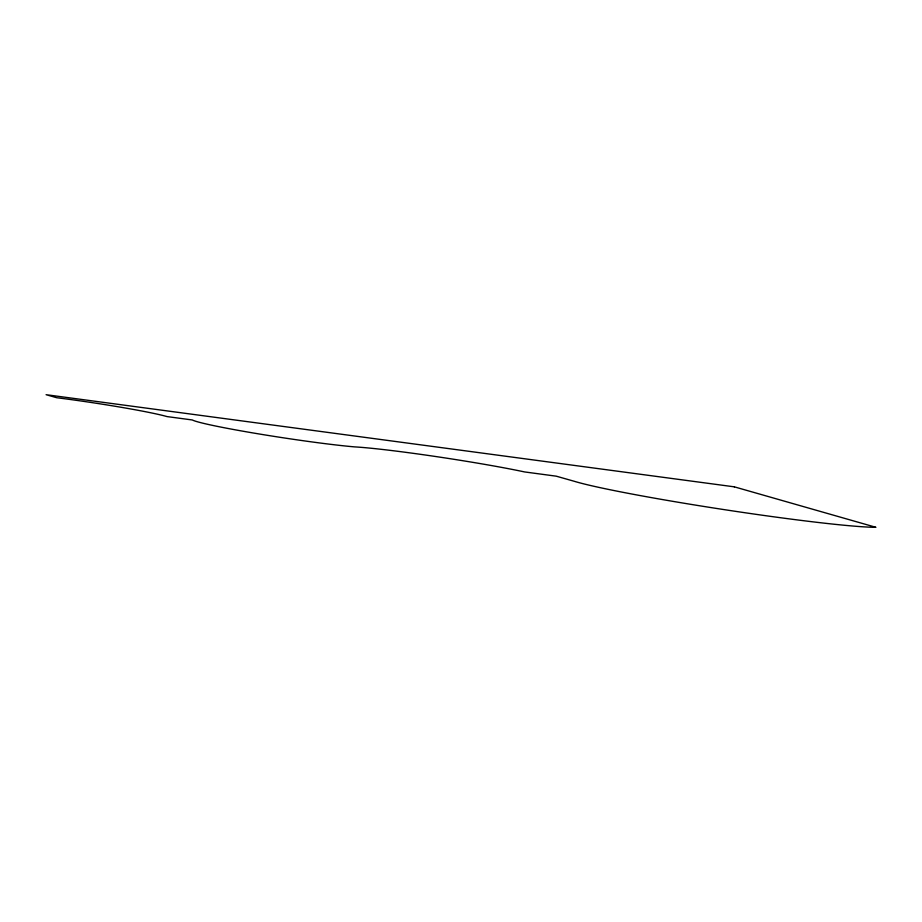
<?xml version="1.0" encoding="UTF-8"?>
<svg xmlns="http://www.w3.org/2000/svg" width="922" height="922" viewBox="0 0 922 922"><rect width="100%" height="100%" fill="white"/><g stroke="black" fill="none" stroke-linecap="round" stroke-linejoin="round"><path stroke-width="1.38" d="M734.327 486.839L46.1 394.697L56.738 397.728A77.644 3.792 8.7 0 1 167.009 416.583L192.341 419.971A91.566 4.472 8.7 0 0 259.013 433.951A91.566 4.472 8.7 0 0 354.578 446.882A103.69 5.071 8.7 0 1 524.618 471.937L556.254 476.178L574.337 481.307A160.52 7.837 8.7 0 0 725.384 509.808A160.52 7.837 8.7 0 0 875.9 527.303L734.327 486.839"/></g></svg>
